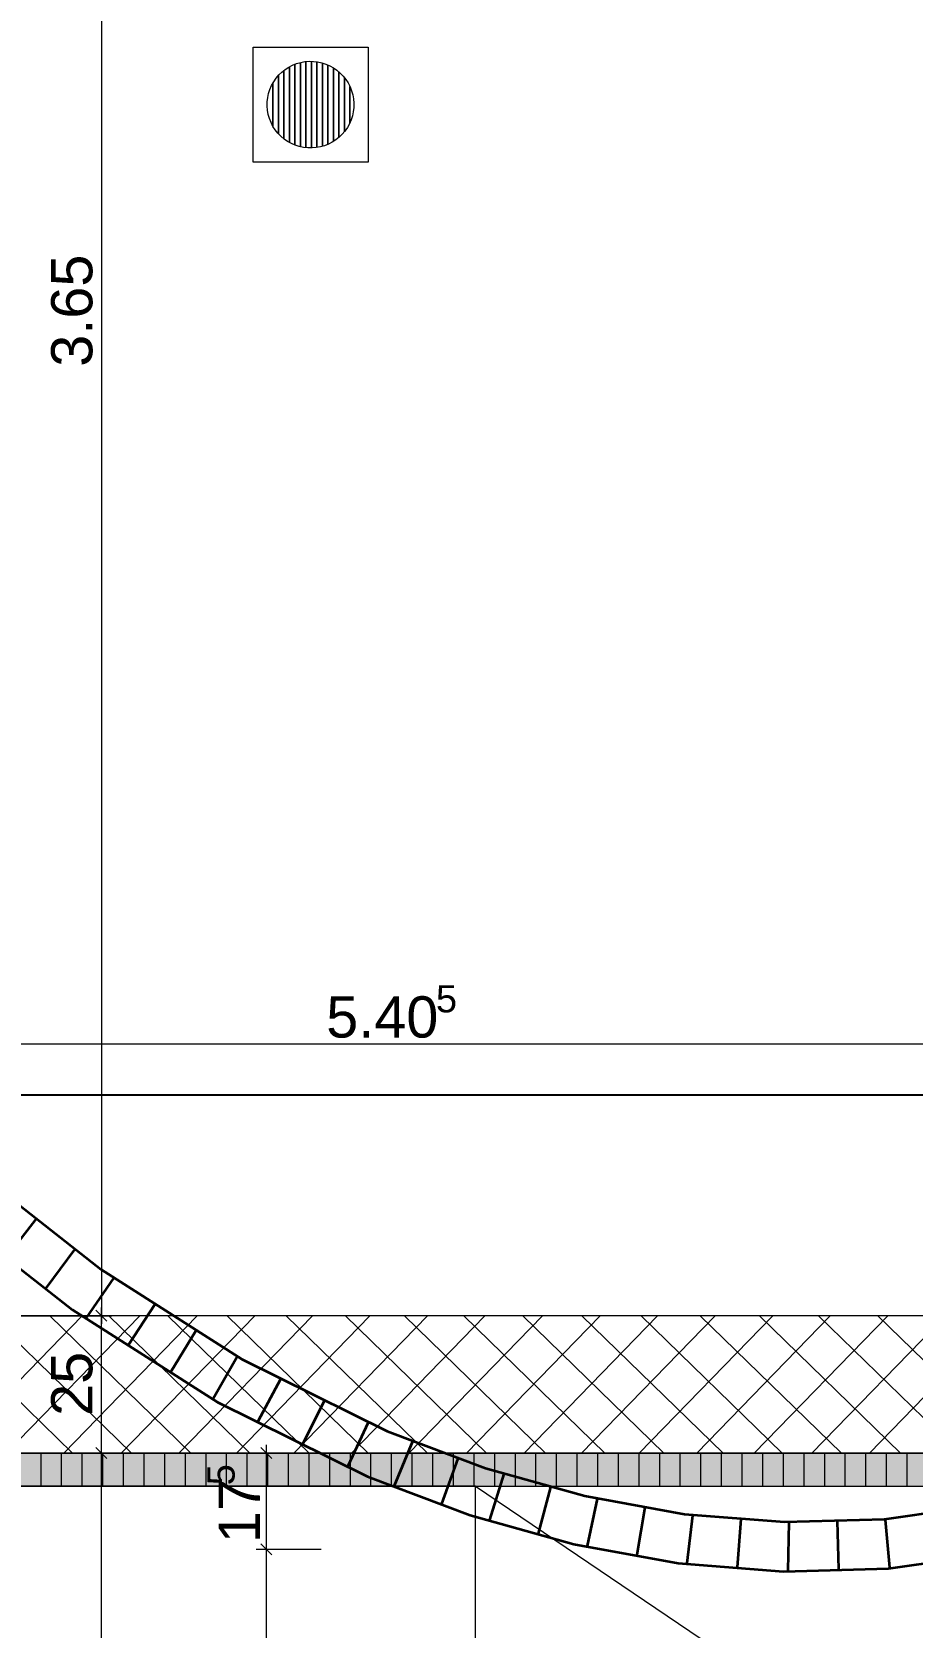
# Model space of a CAD drawing. Extents: x 0 to 1189, y 0 to 841.
# Drawn here: x 793.7 to 825.7, y 444.8 to 502.8 of the extents above; entities that cross this region are included whole.
import ezdxf
from ezdxf.lldxf.tags import DXFTag

# ---------------------------------------------------------------- set-up
doc = ezdxf.new("R2010")
doc.units = 0
doc.layers.get('0').update_dxf_attribs({"lineweight": 35})
for name, color, linetype, lineweight in [('152.0 Kanalisation', 7, 'Continuous', 25), ('211.5 Stahlbeton Kontur', 7, 'Continuous', 25), ('211.5 Stahlbeton Schraffur', 7, 'Continuous', 25), ('225.2 Dämmung Innen', 7, 'Continuous', 25), ('Bemassung', 7, 'Continuous', 25), ('Hilfskörper', 7, 'Continuous', 25)]:
    doc.layers.add(name, color=color, linetype=linetype, lineweight=lineweight)
doc.layers.add('L_Mass', color=5, linetype='Continuous', lineweight=25, true_color=0x0000ff)
doc.layers.add('L_Zuluft_eingelegt', color=1, linetype='fein_strichliert', lineweight=35, true_color=0xff0000)
doc.styles.get("Standard").update_dxf_attribs({"font": 'arial.ttf'})
tags = doc.linetypes.add('fein_strichliert', pattern=[4, 1, -2, 1]).pattern_tags.tags
tags[8:9] = [DXFTag(74, 4), DXFTag(75, 0), DXFTag(340, '0'), DXFTag(46, 0.0), DXFTag(50, 0.0), DXFTag(44, 0.0), DXFTag(45, 0.0)]
tags[6:7] = [DXFTag(74, 4), DXFTag(75, 0), DXFTag(340, '0'), DXFTag(46, 0.0), DXFTag(50, 0.0), DXFTag(44, 0.0), DXFTag(45, 0.0)]
tags[4:5] = [DXFTag(74, 4), DXFTag(75, 0), DXFTag(340, '0'), DXFTag(46, 0.0), DXFTag(50, 0.0), DXFTag(44, 0.0), DXFTag(45, 0.0)]
tags = doc.linetypes.add('Wipeout_Contour', pattern=[1, 0, -1]).pattern_tags.tags
tags[6:7] = [DXFTag(74, 4), DXFTag(75, 0), DXFTag(340, '0'), DXFTag(46, 1.0), DXFTag(50, 0.0), DXFTag(44, 0.0), DXFTag(45, 0.0)]
tags[4:5] = [DXFTag(74, 4), DXFTag(75, 0), DXFTag(340, '0'), DXFTag(46, 1.0), DXFTag(50, 0.0), DXFTag(44, 0.0), DXFTag(45, 0.0)]

# ---------------------------------------------------------------- blocks, each defined once
blk = doc.blocks.new('Referenz-A0SO6TOG06', base_point=(4.401, 96.704))
at = {"layer": '152.0 Kanalisation', "color": 0, "lineweight": 13}
for p, q in [((801.746, 502.241), (805.928, 502.241)), ((801.746, 498.059), (801.746, 502.241)), ((805.928, 502.241), (805.928, 498.059)), ((803.187, 501.586), (803.33, 501.643)), ((803.267, 501.62), (803.267, 500.15)), ((803.267, 500.15), (803.267, 501.62)), ((803.33, 501.643), (803.479, 501.685)), ((803.468, 501.682), (803.468, 500.15)), ((803.468, 500.15), (803.468, 501.682)), ((803.479, 501.685), (803.631, 501.713)), ((803.631, 501.713), (803.785, 501.726)), ((803.668, 501.717), (803.668, 500.15)), ((803.668, 500.15), (803.668, 501.717)), ((803.785, 501.726), (803.94, 501.723)), ((803.867, 501.726), (803.867, 500.15)), ((803.867, 500.15), (803.867, 501.726)), ((803.94, 501.723), (804.094, 501.705)), ((804.067, 501.709), (804.067, 500.15)), ((804.067, 500.15), (804.067, 501.709)), ((804.094, 501.705), (804.245, 501.673)), ((804.245, 501.673), (804.393, 501.625)), ((804.268, 501.666), (804.268, 500.15)), ((804.268, 500.15), (804.268, 501.666)), ((804.393, 501.625), (804.534, 501.564)), ((802.498, 500.982), (802.586, 501.11)), ((802.586, 501.11), (802.686, 501.228)), ((802.668, 501.207), (802.668, 500.15)), ((802.668, 500.15), (802.668, 501.207)), ((802.686, 501.228), (802.798, 501.335)), ((802.798, 501.335), (802.919, 501.431)), ((802.867, 501.393), (802.867, 500.15)), ((802.867, 500.15), (802.867, 501.393)), ((802.919, 501.431), (803.049, 501.515)), ((803.049, 501.515), (803.187, 501.586)), ((803.068, 501.526), (803.068, 500.15)), ((803.068, 500.15), (803.068, 501.526)), ((804.468, 501.595), (804.468, 500.15)), ((804.468, 500.15), (804.468, 501.595)), ((804.534, 501.564), (804.67, 501.489)), ((804.668, 501.49), (804.668, 500.15)), ((804.668, 500.15), (804.668, 501.49)), ((804.67, 501.489), (804.797, 501.401)), ((804.797, 501.401), (804.915, 501.3)), ((804.868, 501.343), (804.868, 500.15)), ((804.868, 500.15), (804.868, 501.343)), ((804.915, 501.3), (805.022, 501.189)), ((805.022, 501.189), (805.119, 501.068)), ((805.067, 501.136), (805.067, 500.15)), ((805.067, 500.15), (805.067, 501.136)), ((805.119, 501.068), (805.202, 500.938)), ((802.282, 500.407), (802.314, 500.558)), ((802.314, 500.558), (802.362, 500.705)), ((802.362, 500.705), (802.423, 500.847)), ((802.423, 500.847), (802.498, 500.982)), ((802.467, 500.931), (802.467, 500.15)), ((802.467, 500.15), (802.467, 500.931)), ((805.202, 500.938), (805.273, 500.8)), ((805.268, 500.813), (805.268, 500.15)), ((805.268, 500.15), (805.268, 500.813)), ((805.273, 500.8), (805.33, 500.657)), ((805.33, 500.657), (805.372, 500.508)), ((805.372, 500.508), (805.4, 500.356)), ((802.261, 500.098), (802.264, 500.253)), ((802.274, 499.944), (802.261, 500.098)), ((802.264, 500.253), (802.282, 500.407)), ((802.302, 499.792), (802.274, 499.944)), ((802.467, 499.369), (802.467, 500.15)), ((802.467, 500.15), (802.467, 499.369)), ((802.668, 499.093), (802.668, 500.15)), ((802.668, 500.15), (802.668, 499.093)), ((802.867, 498.907), (802.867, 500.15)), ((802.867, 500.15), (802.867, 498.907)), ((803.068, 498.774), (803.068, 500.15)), ((803.068, 500.15), (803.068, 498.774)), ((803.267, 498.68), (803.267, 500.15)), ((803.267, 500.15), (803.267, 498.68)), ((803.468, 498.617), (803.468, 500.15)), ((803.468, 500.15), (803.468, 498.617)), ((803.668, 498.582), (803.668, 500.15)), ((803.668, 500.15), (803.668, 498.582)), ((803.867, 498.573), (803.867, 500.15)), ((803.867, 500.15), (803.867, 498.573)), ((804.067, 498.59), (804.067, 500.15)), ((804.067, 500.15), (804.067, 498.59)), ((804.268, 498.633), (804.268, 500.15)), ((804.268, 500.15), (804.268, 498.633)), ((804.468, 498.705), (804.468, 500.15)), ((804.468, 500.15), (804.468, 498.705)), ((804.668, 498.81), (804.668, 500.15)), ((804.668, 500.15), (804.668, 498.81)), ((804.868, 498.957), (804.868, 500.15)), ((804.868, 500.15), (804.868, 498.957)), ((805.067, 499.164), (805.067, 500.15)), ((805.067, 500.15), (805.067, 499.164)), ((805.268, 499.487), (805.268, 500.15)), ((805.268, 500.15), (805.268, 499.487)), ((805.393, 499.893), (805.36, 499.742)), ((805.41, 500.047), (805.393, 499.893)), ((805.4, 500.356), (805.413, 500.201)), ((805.413, 500.201), (805.41, 500.047)), ((802.344, 499.643), (802.302, 499.792)), ((802.401, 499.499), (802.344, 499.643)), ((802.472, 499.361), (802.401, 499.499)), ((802.556, 499.231), (802.472, 499.361)), ((805.176, 499.317), (805.088, 499.19)), ((805.251, 499.452), (805.176, 499.317)), ((805.313, 499.594), (805.251, 499.452)), ((805.36, 499.742), (805.313, 499.594)), ((802.652, 499.11), (802.556, 499.231)), ((802.759, 498.999), (802.652, 499.11)), ((802.877, 498.899), (802.759, 498.999)), ((803.005, 498.811), (802.877, 498.899)), ((803.14, 498.736), (803.005, 498.811)), ((803.282, 498.674), (803.14, 498.736)), ((804.625, 498.784), (804.488, 498.714)), ((804.755, 498.868), (804.625, 498.784)), ((804.877, 498.964), (804.755, 498.868)), ((804.988, 499.072), (804.877, 498.964)), ((805.088, 499.19), (804.988, 499.072)), ((803.429, 498.627), (803.282, 498.674)), ((803.58, 498.594), (803.429, 498.627)), ((803.734, 498.577), (803.58, 498.594)), ((803.889, 498.574), (803.734, 498.577)), ((804.043, 498.587), (803.889, 498.574)), ((804.195, 498.614), (804.043, 498.587)), ((804.344, 498.657), (804.195, 498.614)), ((804.488, 498.714), (804.344, 498.657)), ((805.928, 498.059), (801.746, 498.059))]:
    blk.add_line(p, q, dxfattribs=at)
at = {"layer": '211.5 Stahlbeton Kontur', "color": 0, "lineweight": 18}
for p, q in [((860.836, 456.12), (619.836, 456.12)), ((619.836, 451.127), (860.836, 451.127))]:
    blk.add_line(p, q, dxfattribs=at)
at = {"layer": '211.5 Stahlbeton Schraffur', "color": 0, "lineweight": 13}
for p, q in [((795.18, 451.127), (790.049, 456.12)), ((790.675, 451.127), (795.532, 456.12)), ((797.331, 451.127), (792.2, 456.12)), ((792.767, 451.127), (797.625, 456.12)), ((799.482, 451.127), (794.351, 456.12)), ((794.86, 451.127), (799.718, 456.12)), ((801.633, 451.127), (796.502, 456.12)), ((796.953, 451.127), (801.811, 456.12)), ((803.784, 451.127), (798.653, 456.12)), ((799.046, 451.127), (803.904, 456.12)), ((805.935, 451.127), (800.804, 456.12)), ((801.139, 451.127), (805.996, 456.12)), ((808.086, 451.127), (802.955, 456.12)), ((803.232, 451.127), (808.089, 456.12)), ((810.237, 451.127), (805.106, 456.12)), ((805.324, 451.127), (810.182, 456.12)), ((812.388, 451.127), (807.257, 456.12)), ((807.417, 451.127), (812.275, 456.12)), ((814.539, 451.127), (809.408, 456.12)), ((809.51, 451.127), (814.368, 456.12)), ((816.691, 451.127), (811.559, 456.12)), ((811.603, 451.127), (816.461, 456.12)), ((813.696, 451.127), (818.553, 456.12)), ((818.842, 451.127), (813.71, 456.12)), ((815.789, 451.127), (820.646, 456.12)), ((820.993, 451.127), (815.861, 456.12)), ((817.881, 451.127), (822.739, 456.12)), ((823.144, 451.127), (818.012, 456.12)), ((819.974, 451.127), (824.832, 456.12)), ((825.295, 451.127), (820.163, 456.12)), ((822.067, 451.127), (826.925, 456.12)), ((827.446, 451.127), (822.314, 456.12)), ((824.16, 451.127), (829.018, 456.12)), ((829.597, 451.127), (824.465, 456.12))]:
    blk.add_line(p, q, dxfattribs=at)
at = {"layer": '225.2 Dämmung Innen', "color": 0, "linetype": 'Wipeout_Contour', "lineweight": 0, "ltscale": 32.549301}
for p, q in [((860.836, 451.127), (782.736, 451.127)), ((782.736, 449.922), (860.836, 449.922))]:
    blk.add_line(p, q, dxfattribs=at)
at = {"layer": '225.2 Dämmung Innen', "color": 0, "lineweight": 13}
for p, q in [((860.836, 451.127), (782.736, 451.127)), ((794.036, 449.922), (794.036, 451.127)), ((794.786, 449.922), (794.786, 451.127)), ((795.536, 449.922), (795.536, 451.127)), ((796.286, 449.922), (796.286, 451.127)), ((797.036, 449.922), (797.036, 451.127)), ((797.786, 449.922), (797.786, 451.127)), ((798.536, 449.922), (798.536, 451.127)), ((799.286, 449.922), (799.286, 451.127)), ((800.036, 449.922), (800.036, 451.127)), ((800.786, 449.922), (800.786, 451.127)), ((801.536, 449.922), (801.536, 451.127)), ((802.286, 449.922), (802.286, 451.127)), ((803.036, 449.922), (803.036, 451.127)), ((803.786, 449.922), (803.786, 451.127)), ((804.536, 449.922), (804.536, 451.127)), ((805.286, 449.922), (805.286, 451.127)), ((806.036, 449.922), (806.036, 451.127)), ((806.786, 449.922), (806.786, 451.127)), ((807.536, 449.922), (807.536, 451.127)), ((808.286, 449.922), (808.286, 451.127)), ((809.036, 449.922), (809.036, 451.127)), ((809.786, 449.922), (809.786, 451.127)), ((810.536, 449.922), (810.536, 451.127)), ((811.286, 449.922), (811.286, 451.127)), ((812.036, 449.922), (812.036, 451.127)), ((812.786, 449.922), (812.786, 451.127)), ((813.536, 449.922), (813.536, 451.127)), ((814.286, 449.922), (814.286, 451.127)), ((815.036, 449.922), (815.036, 451.127)), ((815.786, 449.922), (815.786, 451.127)), ((816.536, 449.922), (816.536, 451.127)), ((817.286, 449.922), (817.286, 451.127)), ((818.036, 449.922), (818.036, 451.127)), ((818.786, 449.922), (818.786, 451.127)), ((819.536, 449.922), (819.536, 451.127)), ((820.286, 449.922), (820.286, 451.127)), ((821.036, 449.922), (821.036, 451.127)), ((821.786, 449.922), (821.786, 451.127)), ((822.536, 449.922), (822.536, 451.127)), ((823.286, 449.922), (823.286, 451.127)), ((824.036, 449.922), (824.036, 451.127)), ((824.786, 449.922), (824.786, 451.127)), ((825.536, 449.922), (825.536, 451.127)), ((782.736, 449.922), (860.836, 449.922))]:
    blk.add_line(p, q, dxfattribs=at)
at = {"layer": '225.2 Dämmung Innen', "color": 7, "linetype": 'Wipeout_Contour', "lineweight": 0, "ltscale": 32.549301, "true_color": 0xffffff}
for points in [[(782.736, 449.922), (860.836, 449.922), (782.736, 451.127)], [(860.836, 449.922), (782.736, 451.127), (860.836, 451.127)]]:
    blk.add_solid(points, dxfattribs=at)
at = {"layer": 'Bemassung', "color": 0, "lineweight": 13}
for p, q in [((796.23, 529.122), (796.23, 456.123)), ((860.836, 466.001), (752.736, 466.001)), ((796.23, 456.12), (796.23, 456.42)), ((756.936, 456.123), (796.605, 456.123)), ((798.841, 456.12), (795.855, 456.12)), ((796.03, 456.323), (796.43, 455.923)), ((796.43, 455.92), (796.03, 456.32)), ((796.23, 456.123), (796.23, 455.823)), ((796.23, 451.127), (796.23, 456.12)), ((796.43, 450.927), (796.03, 451.327)), ((796.03, 451.327), (796.43, 450.927)), ((796.23, 451.127), (796.23, 451.427)), ((802.43, 450.927), (802.03, 451.327)), ((802.23, 451.127), (802.23, 451.427)), ((798.23, 451.127), (795.855, 451.127)), ((798.841, 451.127), (795.855, 451.127)), ((796.23, 381.122), (796.23, 451.127)), ((796.23, 450.827), (796.23, 451.127)), ((804.23, 451.127), (801.855, 451.127)), ((802.23, 447.627), (802.23, 451.127)), ((802.43, 447.427), (802.03, 447.827)), ((802.03, 447.827), (802.43, 447.427)), ((802.23, 447.627), (802.23, 447.927)), ((804.23, 447.627), (801.855, 447.627)), ((804.23, 447.627), (801.855, 447.627)), ((802.23, 381.122), (802.23, 447.627)), ((802.23, 447.327), (802.23, 447.627))]:
    blk.add_line(p, q, dxfattribs=at)
at = {"layer": 'Hilfskörper', "color": 0, "lineweight": 13}
for p, q in [((809.834, 449.922), (782.736, 449.922)), ((809.834, 447.627), (809.834, 449.922)), ((809.834, 449.922), (860.836, 449.922)), ((809.834, 381.121), (809.834, 449.922)), ((809.834, 449.922), (860.836, 415.522)), ((809.834, 381.122), (809.834, 447.627))]:
    blk.add_line(p, q, dxfattribs=at)
at = {"layer": 'Bemassung', "color": 0, "linetype": 'Continuous', "lineweight": 13, "ltscale": 0.13, "attachment_point": 1, "rotation": 90}
for s, insert, char_height in [('{\\fArial;3.65}', (794.403, 490.621), 1.5), ('{\\fArial;25}', (794.403, 452.48), 1.5), ('{\\fArial;5}', (800.089, 449.958), 0.99), ('{\\fArial;17}', (800.494, 447.856), 1.5)]:
    blk.add_mtext(s, dxfattribs=dict(at, insert=insert, char_height=char_height))
at = {"layer": 'Bemassung', "color": 0, "linetype": 'Continuous', "lineweight": 13, "ltscale": 0.13, "attachment_point": 1}
for s, insert, char_height in [('{\\fArial;5}', (808.397, 468.14), 0.99), ('{\\fArial;5.40}', (804.407, 467.735), 1.5)]:
    blk.add_mtext(s, dxfattribs=dict(at, insert=insert, char_height=char_height))
blk = doc.blocks.new('Lüftungsrohr ComfoTube 90_ Rolle à 50 m-A0SO6TQY06', base_point=(765.422, 446.828))
at = {"color": 0, "linetype": 'ByBlock', "lineweight": -2, "ltscale": 0.35}
for p, q in [((791.317, 461.651), (796.224, 457.803)), ((790.145, 460.287), (795.185, 456.336)), ((793.85, 459.632), (792.777, 458.255)), ((795.248, 458.536), (794.212, 457.13)), ((796.224, 457.803), (801.341, 454.541)), ((796.677, 457.484), (795.68, 456.05)), ((798.173, 456.531), (797.22, 455.068)), ((795.185, 456.336), (800.457, 452.975)), ((799.669, 455.577), (798.76, 454.087)), ((801.164, 454.623), (800.3, 453.106)), ((801.341, 454.541), (806.625, 451.927)), ((802.745, 453.818), (801.925, 452.277)), ((800.457, 452.975), (805.909, 450.277)), ((804.337, 453.031), (803.56, 451.467)), ((805.928, 452.244), (805.196, 450.658)), ((806.625, 451.927), (810.197, 450.582)), ((807.55, 451.551), (806.88, 449.939)), ((809.195, 450.932), (808.604, 449.29)), ((805.909, 450.277), (809.638, 448.874)), ((810.197, 450.582), (813.811, 449.571)), ((810.862, 450.37), (810.346, 448.702)), ((812.559, 449.895), (812.115, 448.206)), ((813.811, 449.571), (817.443, 448.913)), ((814.266, 449.462), (813.895, 447.756)), ((809.638, 448.874), (813.408, 447.818)), ((815.997, 449.149), (815.706, 447.428)), ((817.443, 448.913), (821.08, 448.626)), ((817.732, 448.864), (817.521, 447.131)), ((824.71, 448.73), (828.337, 449.243)), ((819.483, 448.727), (819.359, 446.985)), ((821.08, 448.626), (824.71, 448.73)), ((821.234, 448.605), (821.198, 446.859)), ((822.987, 448.656), (823.044, 446.911)), ((824.74, 448.707), (824.889, 446.968)), ((813.408, 447.818), (817.212, 447.129)), ((817.212, 447.129), (821.035, 446.828)), ((824.862, 446.937), (828.66, 447.475)), ((821.035, 446.828), (824.862, 446.937))]:
    blk.add_line(p, q, dxfattribs=at)
blk = doc.blocks.new('Maß-A0SO6TT406', base_point=(714.254, 455.59))
at = {"color": 0, "linetype": 'ByBlock', "lineweight": -2, "ltscale": 0.25}
blk.add_line((885.712, 464.144), (714.254, 464.144), dxfattribs=at)

msp = doc.modelspace()

# ---------------------------------------------------------------- block references
at = {"color": 8, "lineweight": 25, "ltscale": 0.25, "true_color": 0x808080}
msp.add_blockref('Referenz-A0SO6TOG06', (4.401, 96.704), dxfattribs=at)
at = {"layer": 'L_Mass', "ltscale": 0.25}
msp.add_blockref('Maß-A0SO6TT406', (714.254, 455.59), dxfattribs=at)
at = {"layer": 'L_Zuluft_eingelegt', "linetype": 'Continuous', "ltscale": 0.35}
msp.add_blockref('Lüftungsrohr ComfoTube 90_ Rolle à 50 m-A0SO6TQY06', (765.422, 446.828), dxfattribs=at)

doc.saveas('drawing.dxf')
